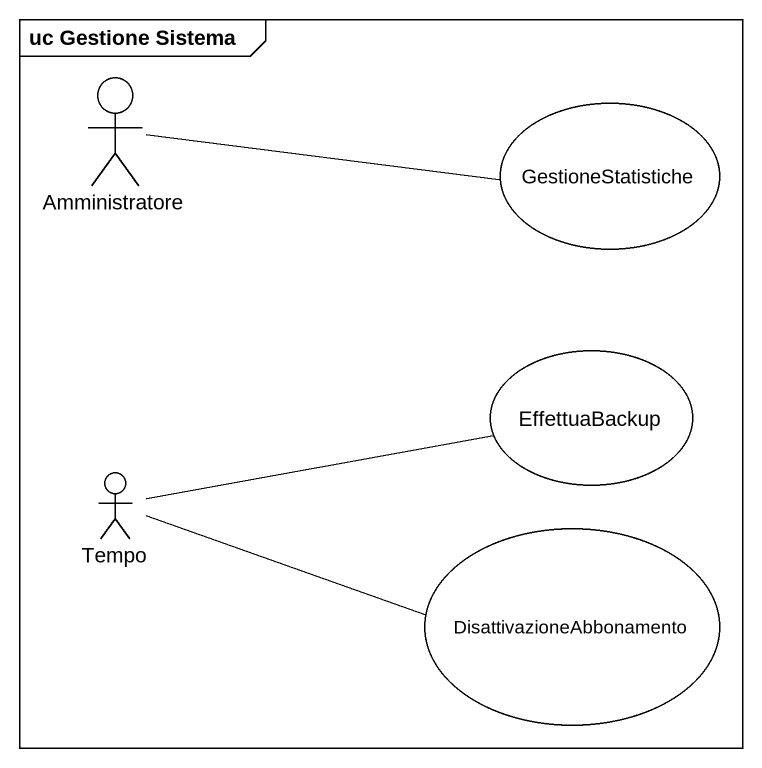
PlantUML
@startuml
mainframe uc Gestione Sistema
actor Amministratore
usecase GestioneStatistiche
usecase EffettuaBackup
actor Tempo
usecase DisattivazioneAbbonamento
Amministratore -right- GestioneStatistiche
Tempo -right- EffettuaBackup
Tempo -right- DisattivazioneAbbonamento
@enduml
